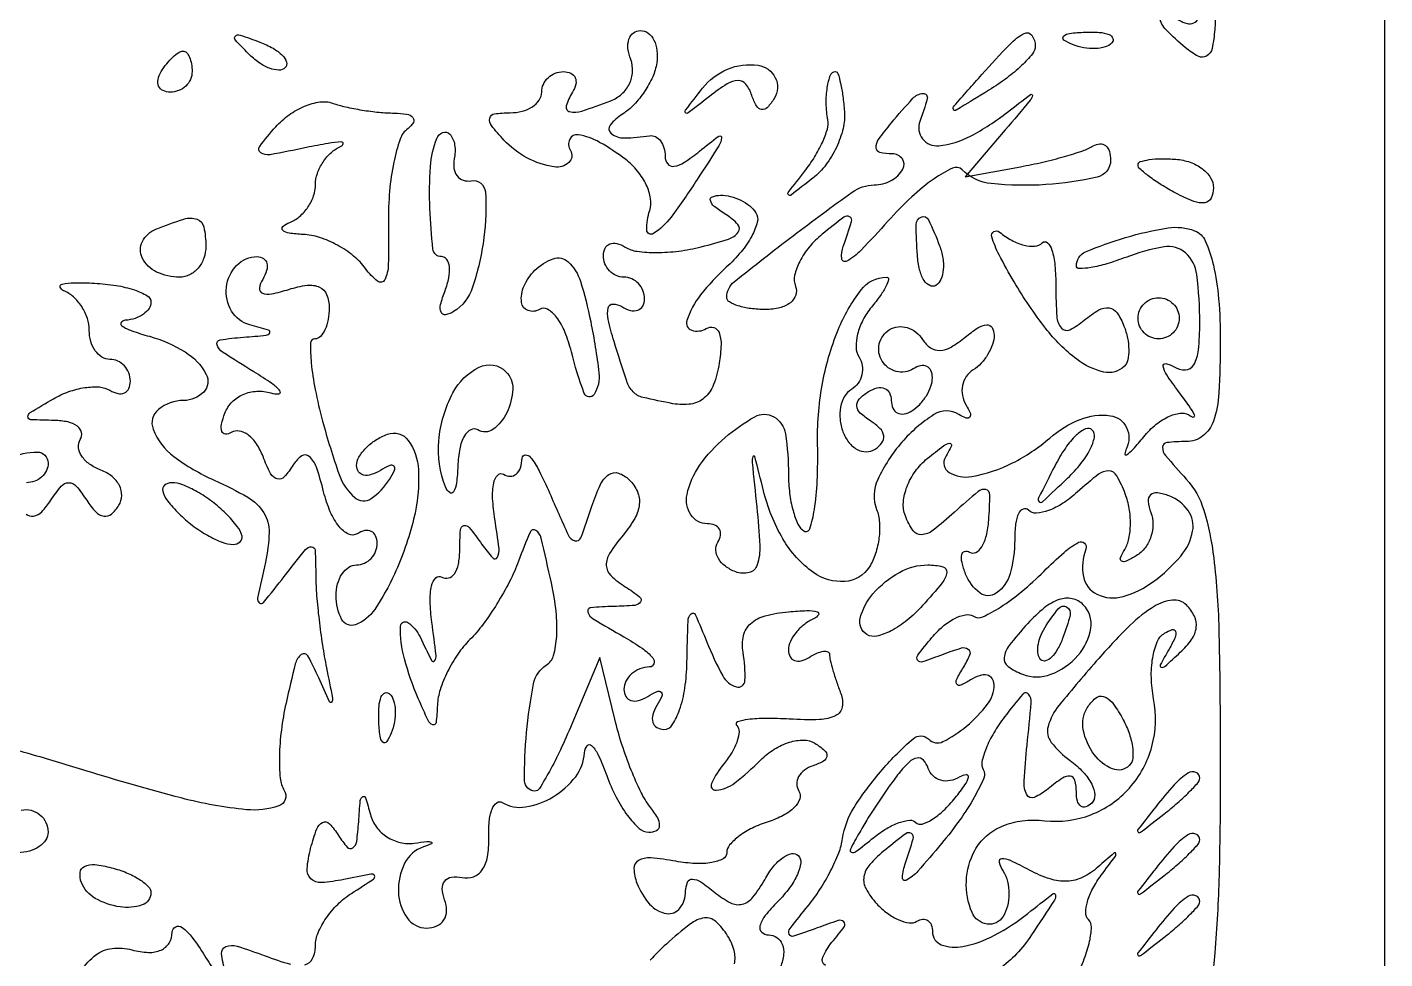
# Model space of a CAD drawing. Extents: x 0 to 353, y 0 to 448.
# Drawn here: x 287 to 353, y 35.8 to 81.2 of the extents above; entities that cross this region are included whole.
import ezdxf

# ---------------------------------------------------------------- set-up
doc = ezdxf.new("R2010")
doc.units = 0

msp = doc.modelspace()

# ---------------------------------------------------------------- linework, layer by layer
msp.add_lwpolyline([(0, 224), (0, 0), (176.5, 0), (353, 0), (353, 224), (353, 448), (176.5, 448), (0, 448)], close=True)
for points in [[(344.728887, 81.05098, -0.032457), (344.599295, 80.131893, -0.20736), (344.334337, 79.755924, -0.26586), (343.928854, 79.744454, -0.050369), (343.291036, 80.173425, -0.027095), (342.36268, 81.032919, -0.139329), (342.034222, 81.644522, -0.573918), (342.247394, 81.841022, -0.064152), (343, 81.5, 0.082592), (343.3821, 81.343488, 0.161196), (343.70625, 81.3746, 0.182303), (343.921712, 81.586039, 0.108972), (344, 81.940983, -0.039453), (344.032047, 82.346493, -0.058647), (344.128619, 82.688914, -0.077126), (344.270268, 82.922039, -0.22122), (344.437851, 83, -0.327127), (344.598865, 82.882032, -0.039508), (344.703956, 82.427475, -0.034791), (344.753575, 81.798103, -0.02108)], [(299.526461, 79.193128, -0.20742), (299.220211, 79.072099, -0.082976), (298.768815, 79.162781, -0.063152), (298.246577, 79.441312, -0.043285), (297.733333, 79.875912, -0.011214), (297.106486, 80.536448, -0.400052), (297.111181, 80.729672, -0.286372), (297.336218, 80.78179, -0.008399), (298.293128, 80.435707, -0.036269), (298.940734, 80.133723, -0.070189), (299.395085, 79.789051, -0.120343), (299.59249, 79.461316, -0.278911)], [(317.591142, 79.420032, -0.067516), (317.397731, 78.748829, -0.043534), (317.007417, 78.038418, -0.043165), (316.493914, 77.397783, -0.061231), (315.929626, 76.935345, 0.08525), (315.333199, 76.396951, 0.412116), (315.380661, 75.987539, 0.175418), (316.018057, 75.77187, 0.033904), (317.25, 75.881579, -0.154667), (317.535518, 75.83834, -0.118556), (317.779688, 75.635496, -0.094521), (317.944061, 75.297888, -0.06625), (318, 74.877555, 0.169818), (318.127794, 74.512139, 0.267665), (318.428673, 74.393748, 0.108446), (318.941785, 74.589372, 0.026571), (319.674646, 75.127555, -0.010377), (320.608582, 75.861093, -0.647736), (320.747788, 75.784224, -0.12118), (320.616678, 75.394441, -0.002816), (319.559636, 73.75, -0.015477), (318.289542, 71.924537, -0.089008), (317.434872, 71.121248, -0.588982), (317.107005, 71.295156, -0.086085), (317.254438, 72.25, 0.124712), (317.298171, 72.818329, 0.067655), (317.085435, 73.490658, 0.060732), (316.663567, 74.159277, 0.058108), (316.087771, 74.718197, 0.034974), (314.816907, 75.559064, 0.087585), (313.772067, 75.928517, 0.341751), (313.360495, 75.707155, 0.247977), (313.396994, 75.166667, -0.361668), (313.313415, 74.575669, -0.226196), (312.604202, 74.362995, -0.085156), (311.284781, 74.80532, -0.081698), (310.166667, 75.666667, -0.020638), (309.55541, 76.377689, -0.225138), (309.473111, 76.735739, -0.313895), (309.702945, 76.947939, -0.034317), (310.460573, 77, 0.063114), (311.049166, 77.074593, 0.08117), (311.547793, 77.29375, 0.098304), (311.881454, 77.61863, 0.151839), (312, 78, -0.105053), (312.081062, 78.381556, -0.099167), (312.311086, 78.70625, -0.09642), (312.654762, 78.923877, -0.093332), (313.059017, 79, -0.108972), (313.413961, 78.921712, -0.182303), (313.6254, 78.70625, -0.161196), (313.656512, 78.3821, -0.082592), (313.5, 78, 0.063641), (313.196125, 77.331186, 0.437283), (313.357407, 77.052806, 0.135579), (313.946837, 77.081285, 0.012154), (315.35507, 77.582759, 0.092199), (315.893432, 77.913044, 0.096073), (316.267858, 78.410647, 0.099378), (316.421065, 78.997394, 0.106326), (316.329869, 79.582759, -0.063084), (316.196918, 80.125091, -0.109833), (316.244963, 80.583685, -0.15136), (316.461832, 80.885151, -0.163109), (316.804527, 81, -0.163604), (317.174051, 80.875763, -0.115557), (317.455729, 80.535884, -0.090043), (317.604133, 80.024299, -0.062196)], [(336, 80.240547, -0.174005), (335.864302, 79.862427, -0.030245), (335.339063, 79.298162, -0.029718), (334.611539, 78.683742, -0.022758), (333.75, 78.098893, -0.001408), (332.151131, 77.122881, -0.449461), (332.024907, 77.161867, -0.295422), (332.049676, 77.327905, -0.001098), (333.404988, 78.858346, -0.009245), (334.758426, 80.324427, -0.079523), (335.466776, 80.860827, -0.379767), (335.832959, 80.772584, -0.153294)], [(339.729167, 80.395833, -0.126455), (339.402231, 80.202593, -0.060344), (338.916927, 80.123424, -0.05415), (338.359369, 80.160852, -0.051402), (337.8125, 80.316886, -0.054073), (337.395823, 80.538436, -0.470617), (337.37858, 80.720685, -0.168741), (337.670344, 80.862007, -0.018894), (338.416667, 80.921053, -0.028489), (339.112848, 80.910055, -0.077125), (339.592839, 80.799335, -0.208169), (339.77538, 80.614691, -0.296942)], [(295, 79, -0.105053), (294.918938, 78.618444, -0.099167), (294.688914, 78.29375, -0.09642), (294.345238, 78.076123, -0.093332), (293.940983, 78, -0.108972), (293.586039, 78.078288, -0.182303), (293.3746, 78.29375, -0.161196), (293.343488, 78.6179, -0.082592), (293.5, 79, -0.029505), (293.768994, 79.382774, -0.035638), (294.066025, 79.70625, -0.038439), (294.34829, 79.934461, -0.151918), (294.559017, 80, -0.210953), (294.727648, 79.92554, -0.081139), (294.870461, 79.70625, -0.061769), (294.967655, 79.382849, -0.042167)], [(323.311172, 77.694469, -0.049057), (322.978261, 77.258007, -0.243285), (322.696707, 77.157188, -0.236445), (322.445786, 77.328044, -0.046755), (322.219669, 77.840992, 0.084043), (321.92952, 78.385699, 0.23876), (321.552363, 78.565528, 0.136605), (321.017569, 78.402815, 0.024134), (320.152754, 77.791738, -0.001926), (319.115558, 76.987516, -0.403993), (318.999512, 77.000591, -0.350255), (318.997363, 77.127652, -0.001794), (319.823113, 78.190559, -0.127882), (321.038523, 79.11902, -0.135632), (322.524171, 79.310744, -0.24764), (323.359294, 78.705939, -0.258558)], [(326.720023, 77.066696, -0.078328), (326.651961, 76.229838, -0.051123), (326.328544, 75.314521, -0.050222), (325.815897, 74.463471, -0.066181), (325.182827, 73.816696, -0.001824), (324.127812, 72.997406, -0.349889), (324.000599, 72.999506, -0.404218), (323.987443, 73.115574, -0.00196), (324.785087, 74.14474, 0.028309), (325.265626, 74.837213, 0.031262), (325.647586, 75.55757, 0.032907), (325.891241, 76.206371, 0.118311), (325.916666, 76.64474, -0.039337), (325.836351, 77.453654, -0.044121), (325.889387, 78.234043, -0.049208), (326.044537, 78.830748, -0.314296), (326.287196, 79, -0.330663), (326.407023, 78.911027, -0.018294), (326.532807, 78.432092, -0.022402), (326.643478, 77.8078, -0.013868)], [(330.391222, 76.577125, 0.263071), (330.517533, 75.730357, 0.258915), (331.310948, 75.393474, 0.096116), (332.857607, 75.866522, 0.043119), (334.649118, 77.026598, -0.003038), (335.77263, 77.889153, -0.663446), (335.860016, 77.838786, -0.145487), (335.757601, 77.604784, -0.001399), (334.543411, 76.175748), (332.586822, 73.885962), (335.276915, 74.373769, 0.012028), (336.369121, 74.599086, 0.012807), (337.426431, 74.872567, 0.012468), (338.322063, 75.153213, 0.056304), (338.816837, 75.386799, -0.124319), (339.139945, 75.488949, -0.188388), (339.417029, 75.399098, -0.149314), (339.603722, 75.119284, -0.073113), (339.666667, 74.69112, -0.349208), (339.012027, 73.868102, -0.040616), (336.517584, 73.501983, -0.041334), (333.863654, 73.549957, -0.172846), (332.442602, 74.224185, 0.315432), (331.983462, 74.30499, 0.04238), (331.084813, 73.788536, 0.036505), (329.993996, 72.907706, 0.02233), (328.837449, 71.724185, -0.00924), (327.534033, 70.31859, -0.07297), (326.833424, 69.776036, -0.54383), (326.590856, 69.903225, -0.108504), (326.665532, 70.5, 0.008621), (327.068402, 71.701981, 0.35214), (326.975, 71.942083, 0.302867), (326.697989, 71.923904, 0.007359), (325.641722, 71.089786, 0.047984), (325.010872, 70.466918, 0.055524), (324.544844, 69.763207, 0.06404), (324.301257, 69.087722, 0.147199), (324.340877, 68.554072, -0.172628), (324.351356, 68.12682, -0.149823), (324.091777, 67.759187, -0.105393), (323.576719, 67.511302, -0.059707), (322.886386, 67.428571, -0.030027), (322.163681, 67.472012, -0.046721), (321.554126, 67.604133, -0.059246), (321.129707, 67.796307, -0.262616), (321, 68.026227, -0.227258), (321.357983, 68.773164, -0.006476), (324.223429, 71.015454, -0.008219), (327.100399, 73.133457, -0.150476), (328.166667, 73.486166, 0.116951), (328.991252, 73.699876, 0.140669), (329.56645, 74.253114, 0.29965), (329.538037, 74.75176, 0.237206), (329.044222, 75, -0.058317), (328.44817, 75.069757, -0.339266), (328.261022, 75.299474, -0.164723), (328.385015, 75.704551, -0.017294), (329, 76.5, -0.013096), (330.051857, 77.701918, -0.194994), (330.547296, 77.935486, -0.508382), (330.748491, 77.689473, -0.027822)], [(304.831787, 76.984687, -0.038826), (305.431621, 76.932496, -0.171296), (305.737648, 76.763837, -0.326926), (305.760868, 76.522324, -0.100604), (305.5, 76.234687, 0.152979), (305.115668, 75.711494, 0.031169), (304.80797, 74.589416, 0.030176), (304.603247, 73.187372, 0.024325), (304.548407, 71.665452, -0.008043), (304.541251, 69.598746, -0.110152), (304.364575, 68.873544, -0.481442), (304.023841, 68.799127, -0.064356), (303.438164, 69.415452, 0.064642), (302.855643, 70.027757, 0.045452), (302.064752, 70.55773, 0.04572), (301.198248, 70.93244, 0.068865), (300.389757, 71.078947, -0.023579), (299.717721, 71.13885, -0.151966), (299.412726, 71.28157, -0.454164), (299.416544, 71.462266, -0.078541), (299.75, 71.662281, 0.08298), (300.227887, 71.954689, 0.064791), (300.632812, 72.41017, 0.064977), (300.906662, 72.952585, 0.084643), (301, 73.5, -0.084054), (301.093176, 74.050346, -0.063105), (301.367188, 74.601363, -0.062756), (301.772059, 75.069683, -0.080761), (302.25, 75.376982, 0.25752), (302.343931, 75.498898, 0.472442), (302.271014, 75.580322, 0.033099), (301.624194, 75.509907, 0.007994), (300.566216, 75.30578, -0.006861), (298.788832, 74.958671, -0.194795), (298.339016, 75.052492, -0.431821), (298.287409, 75.362167, -0.018587), (299.066216, 76.310982, -0.055831), (299.713595, 76.89592, -0.057), (300.470039, 77.318398, -0.062953), (301.216709, 77.524831, -0.120646), (301.831787, 77.465517, 0.029113), (302.461449, 77.285777, 0.015233), (303.2624, 77.132247, 0.0151), (304.095916, 77.024355, 0.022341)], [(307.75, 74.75, 0.082949), (307.735233, 74.286879, 0.131556), (307.887133, 73.922794, 0.151481), (308.181168, 73.715859, 0.122614), (308.567898, 73.689299, -0.444707), (309.26094, 73.149818, -0.051468), (309.193539, 70.932151, -0.044991), (308.64332, 68.507517, -0.177879), (307.714765, 67.323715, -0.093107), (307.324805, 67.173408, -0.354584), (307.111742, 67.289608, -0.161087), (307.085259, 67.664239, -0.029396), (307.298676, 68.335955, 0.041352), (307.484692, 68.973826, 0.076712), (307.510488, 69.511187, 0.124707), (307.380161, 69.864607, 0.247202), (307.123044, 70, -0.381474), (306.713062, 70.366066, -0.018609), (306.563368, 72.335995, -0.026321), (306.592026, 74.383134, -0.077931), (306.900807, 75.75, -0.208376), (307.195583, 76.042898, -0.319804), (307.530728, 75.958134, -0.140599), (307.767818, 75.433798, -0.085882)], [(344.666667, 73.353764, -0.110926), (344.552648, 72.846146, -0.251505), (344.245651, 72.619425, -0.131609), (343.703881, 72.683869, -0.02783), (342.833333, 73.089197, -0.015932), (342.131004, 73.494368, -0.022869), (341.538542, 73.900432, -0.019964), (341.093325, 74.265275, -0.214285), (341, 74.473035, -0.329984), (341.109684, 74.621134, -0.038155), (341.538542, 74.716852, -0.034039), (342.130545, 74.761495, -0.020603), (342.833333, 74.737601, -0.065137), (343.534178, 74.59168, -0.077961), (344.128125, 74.274133, -0.091128), (344.526737, 73.839734, -0.141103)], [(322.417402, 72.133647, -0.206161), (322.485163, 71.675847, -0.059465), (322.21498, 70.996374, -0.049082), (321.693852, 70.226977, -0.035466), (320.976419, 69.478659, 0.042192), (319.726944, 68.139854, 0.087857), (319.055749, 66.885426, 0.414518), (319.293701, 66.416848, 0.220622), (320.003017, 66.501864, -0.215423), (320.365742, 66.548996, -0.233573), (320.623902, 66.306526, -0.098011), (320.721805, 65.709037, -0.031534), (320.635287, 64.810881, -0.050815), (320.35829, 63.772227, -0.123422), (319.908502, 63.125609, -0.14485), (319.258787, 62.82785, -0.081012), (318.382271, 62.845069, -0.011615), (316.924224, 63.147531, -0.147456), (316.443819, 63.422959, -0.109907), (316.135347, 63.939339, -0.005213), (315.517094, 65.875229, -0.018746), (315.233307, 66.936828, -0.111052), (315.231863, 67.508045, -0.356569), (315.465247, 67.691844, -0.134717), (315.892866, 67.566212, 0.072602), (316.316435, 67.382808, 0.148598), (316.674779, 67.39405, 0.188653), (316.911443, 67.593114, 0.125287), (317, 67.940983, 0.093332), (316.923877, 68.345238, 0.09642), (316.70625, 68.688914, 0.099167), (316.381556, 68.918938, 0.105053), (316, 69, -0.105053), (315.618444, 69.081062, -0.099167), (315.29375, 69.311086, -0.09642), (315.076123, 69.654762, -0.093332), (315, 70.059017, -0.117525), (315.083706, 70.41022, -0.186151), (315.310445, 70.615082, -0.154458), (315.65273, 70.635702, -0.076964), (316.056835, 70.464874, 0.106624), (316.640983, 70.257497, 0.032838), (317.579022, 70.198292, 0.031186), (318.66606, 70.26902, 0.029653), (319.754681, 70.474565, 0.01602), (321.083931, 70.853835, 0.154631), (321.557062, 71.189333, 0.364701), (321.537397, 71.565233, 0.063843), (320.947845, 72.053395, -0.025368), (320.39319, 72.445037, -0.16039), (320.204198, 72.729022, -0.392098), (320.300052, 72.913939, -0.083282), (320.690983, 72.984687, -0.065217), (321.186267, 72.926276, -0.052636), (321.689399, 72.741011, -0.054286), (322.124792, 72.464107, -0.085784)], [(295.666667, 70.5, -0.083601), (295.57021, 69.927149, -0.092916), (295.292336, 69.440625, -0.100545), (294.878415, 69.11528, -0.116963), (294.39235, 69, -0.111025), (293.277107, 69.250732, -0.169462), (292.577325, 69.94027, -0.23808), (292.585629, 70.737025, -0.179307), (293.243769, 71.335642, -0.018448), (294.606089, 71.827278, -0.16178), (295.238982, 71.820102, -0.264872), (295.570683, 71.442538, -0.050787)], [(331.349337, 70.532025, -0.05214), (331.509264, 69.936181, -0.063531), (331.527236, 69.359336, -0.075558), (331.408436, 68.88734, -0.156206), (331.163912, 68.601303, -0.259868), (330.868239, 68.587963, -0.140997), (330.592392, 68.841638, -0.079088), (330.379055, 69.361741, -0.039075), (330.269735, 70.069278, -0.01644), (330.207033, 71.550408, -0.30258), (330.451701, 71.92531, -0.402215), (330.807591, 71.791397, -0.01992)], [(336.342009, 70.675343, -0.411377), (336.589903, 70.676544, -0.124544), (336.806715, 70.320747, -0.052658), (336.954279, 69.570662, -0.022261), (337, 68.544222, 0.015995), (337.046691, 67.085039, 0.160443), (337.271086, 66.526709, 0.345495), (337.67498, 66.442663, 0.058209), (338.383217, 66.903079, -0.038808), (339.094459, 67.405648, -0.172031), (339.589116, 67.504295, -0.20868), (339.97656, 67.263895, -0.059469), (340.314316, 66.623289, -0.041478), (340.484864, 66.03791, -0.047754), (340.545904, 65.459581, -0.054039), (340.4977, 64.970554, -0.145813), (340.333333, 64.666667, -0.259663), (339.335502, 64.382657, -0.106105), (338.017775, 65.006609, -0.064708), (336.504462, 66.512329, -0.031419), (334.970607, 68.77439, -0.013301), (334.241458, 70.088882, -0.049202), (333.88864, 70.968341, -0.344151), (333.987775, 71.216749, -0.315069), (334.266531, 71.193762, 0.047996), (334.85752, 70.79221, 0.064116), (335.460916, 70.556207, 0.079985), (335.984706, 70.511501, 0.179624)], [(298.433788, 68.892866, 0.102103), (298.276291, 68.461501, 0.351868), (298.416604, 68.222082, 0.143847), (298.869335, 68.186568, 0.024976), (299.708104, 68.407356, -0.044324), (300.598202, 68.605223, -0.140382), (301.195975, 68.515618, -0.192707), (301.543632, 68.151532, -0.095683), (301.666667, 67.51449, -0.043901), (301.615664, 66.934731, -0.063689), (301.462686, 66.444881, -0.08345), (301.237677, 66.113447, -0.204757), (300.972264, 66, 0.410176), (300.757294, 65.787978, 0.026719), (300.795467, 64.825, 0.026689), (300.985834, 63.534078, 0.015266), (301.345522, 62, 0.019529), (302.150631, 59.396266, 0.128886), (302.908454, 58.277309, 0.341018), (303.706883, 58.227874, 0.105832), (304.595492, 59.154508, 0.029004), (304.843426, 59.613152, 0.315645), (304.809017, 59.809017, 0.315645), (304.613152, 59.843426, 0.029004), (304.154508, 59.595492, -0.060631), (303.712194, 59.391318, -0.129483), (303.339137, 59.371222, -0.191512), (303.095164, 59.53182, -0.153743), (303, 59.833994, -0.132176), (303.109403, 60.240618, -0.062736), (303.440625, 60.675448, -0.055699), (303.926272, 61.070782, -0.051433), (304.5, 61.361626, -0.342078), (305.510548, 61.056989, -0.143224), (306.007136, 59.627239, -0.073537), (305.773113, 57.223049, -0.045953), (304.839485, 54.547053, -0.04085), (303.883458, 52.834613, -0.157965), (302.939302, 52.091783, -0.381324), (302.272343, 52.354569, -0.117248), (302, 53.5, -0.064853), (302.074694, 54.073457, -0.082425), (302.29375, 54.559375, -0.098894), (302.618646, 54.884432, -0.148195), (303, 55, 0.105053), (303.381556, 55.081062, 0.099167), (303.70625, 55.311086, 0.09642), (303.923877, 55.654762, 0.093332), (304, 56.059017, 0.104661), (303.924475, 56.415875, 0.179874), (303.714862, 56.630723, 0.164681), (303.400061, 56.667199, 0.085835), (303.029317, 56.518119, -0.259764), (302.607556, 56.499008, -0.108424), (302.149435, 56.86873, -0.069009), (301.720771, 57.587145, -0.038586), (301.39706, 58.554123, 0.020017), (301.044515, 59.753297, 0.129572), (300.7002, 60.274649, 0.34303), (300.332142, 60.299905, 0.106609), (299.921538, 59.873046, -0.044211), (299.481208, 59.284024, -0.283566), (299.139699, 59.182906, -0.211174), (298.819688, 59.442211, -0.026798), (298.44901, 60.272282, 0.054393), (298.131849, 60.88887, 0.084712), (297.724283, 61.323925, 0.116161), (297.295051, 61.514428, 0.187139), (296.90667, 61.442319, -0.146065), (296.622916, 61.365771, -0.315959), (296.450334, 61.493903, -0.135349), (296.432315, 61.846763, -0.037108), (296.594213, 62.38492, -0.103987), (296.940329, 62.920609, -0.09433), (297.484011, 63.294022, -0.090613), (298.146854, 63.451315, -0.086938), (298.832759, 63.367788, 0.092396), (299.217187, 63.325193, 0.60552), (299.275873, 63.460982, 0.072961), (298.878002, 63.827303, 0.012055), (298, 64.395495, -0.005994), (296.480805, 65.352704, -0.178902), (296.213379, 65.710011, -0.454706), (296.366089, 65.950865, -0.01916), (297.5, 66.080566, 0.004812), (298.604907, 66.174929, 0.256361), (298.774277, 66.289991, 0.4695), (298.716677, 66.424072, 0.007357), (297.805426, 66.678651, -0.196996), (296.921246, 67.346252, -0.1622), (296.668899, 68.510418, -0.165963), (297.165982, 69.574366, -0.203959), (298.166006, 70, -0.145128), (298.471305, 69.909478, -0.191541), (298.637378, 69.674779, -0.13488), (298.626341, 69.316884, -0.063737)], [(314.381944, 66.840278, -0.018907), (314.78355, 64.345138, -0.174791), (314.544033, 63.295296, -0.618417), (314.071494, 63.346194, -0.027479), (313.441994, 65.37509, 0.035715), (313.126353, 66.336239, 0.064131), (312.716745, 67.05699, 0.100695), (312.284873, 67.439766, 0.276238), (311.893326, 67.434072, -0.227738), (311.337733, 67.375105, -0.284827), (311.020593, 67.772347, -0.13553), (311.14175, 68.57054, -0.09159), (311.666667, 69.333333, -0.112048), (312.558738, 69.895396, -0.277249), (313.286932, 69.746384, -0.132662), (313.88235, 68.805597, -0.025774)], [(328.036355, 67.543805, 0.05359), (327.618913, 66.914435, 0.058619), (327.359783, 66.229047, 0.066403), (327.288408, 65.593002, 0.133971), (327.430222, 65.112903, -0.098821), (327.585878, 64.695028, -0.097893), (327.569956, 64.247937, -0.097995), (327.385185, 63.840902, -0.099256), (327.059986, 63.537073, 0.124646), (326.730815, 63.197069, 0.081262), (326.537887, 62.682999, 0.072925), (326.506822, 62.077638, 0.068126), (326.648459, 61.473719, 0.074268), (326.938142, 60.961466, 0.103686), (327.339074, 60.622924, 0.124141), (327.78596, 60.50997, 0.139425), (328.211548, 60.630744, 0.096896), (328.54756, 60.941746, 0.198583), (328.630965, 61.284379, 0.158709), (328.449491, 61.64334, 0.058655), (328, 62, -0.048541), (327.492682, 62.386129, -0.189444), (327.324839, 62.73469, -0.213845), (327.448111, 63.075533, -0.062292), (327.893237, 63.434017, -0.077755), (328.316391, 63.612114, -0.155459), (328.674888, 63.588682, -0.185647), (328.912489, 63.371367, -0.116231), (329, 63, 0.101261), (329.077418, 62.621649, 0.177706), (329.29375, 62.391936, 0.167455), (329.618194, 62.348919, 0.088621), (330, 62.5, 0.064269), (330.382526, 62.810561, 0.051777), (330.70625, 63.230237, 0.053414), (330.926467, 63.689814, 0.085235), (331, 64.118034, 0.106881), (330.927338, 64.454072, 0.181168), (330.726548, 64.655281, 0.16288), (330.424726, 64.68711, 0.084127), (330.069098, 64.542705, -0.100828), (329.669126, 64.395525, -0.098348), (329.239685, 64.414623, -0.097513), (328.847224, 64.596957, -0.097277), (328.552786, 64.91459, -0.099038), (328.401684, 65.320774, -0.097945), (328.417584, 65.755524, -0.097945), (328.597789, 66.151486, -0.099038), (328.91459, 66.447214, -0.111652), (329.326433, 66.588828, -0.100092), (329.776884, 66.547854, -0.094542), (330.196764, 66.329924, -0.08771), (330.519929, 65.967754, 0.104543), (330.903294, 65.565939, 0.164411), (331.358158, 65.437769, 0.118701), (331.909843, 65.600925, 0.042246), (332.589028, 66.073886, -0.028771), (333.212845, 66.533706, -0.126056), (333.643006, 66.679551, -0.282987), (333.897692, 66.548425, -0.13679), (334, 66.181462, -0.082044), (333.92512, 65.728193, -0.053446), (333.701458, 65.245907, -0.052251), (333.372468, 64.80901, -0.066946), (332.983688, 64.489919, 0.105964), (332.647286, 64.167152, 0.09932), (332.462971, 63.727473, 0.096172), (332.459449, 63.238531, 0.092519), (332.638197, 62.776393, -0.037402), (332.837256, 62.39292, -0.271474), (332.812168, 62.195074, -0.332226), (332.640334, 62.146964, -0.046297), (332.288155, 62.32191, 0.287091), (331.075233, 62.315154, 0.073335), (329.518454, 60.974017, 0.068997), (328.338211, 59.154737, 0.203783), (328.286199, 57.696561, -0.075599), (328.424282, 57.065747, -0.047434), (328.401426, 56.309412, -0.046523), (328.233281, 55.550315, -0.061756), (327.935946, 54.909316, -0.241747), (326.739497, 54.194195, -0.173421), (325.21506, 54.631052, -0.105836), (323.732538, 56.263213, -0.071094), (322.784017, 58.606941, 0.002158), (322.36529, 60.268099, 0.723843), (322.274612, 60.274134, 0.122104), (322.234005, 59.988359, 0.00109), (322.46154, 57.809197, -0.014535), (322.605961, 55.940945, -0.091267), (322.478712, 54.996656, -0.255651), (322.085455, 54.627175, -0.156269), (321.433267, 54.663982, -0.067668), (320.930973, 54.93939, -0.098228), (320.591659, 55.312273, -0.123226), (320.466452, 55.721005, -0.152571), (320.564761, 56.104785, 0.095482), (320.694547, 56.446288, 0.17347), (320.644424, 56.737031, 0.172183), (320.420729, 56.931465, 0.093902), (320.059017, 57, -0.254399), (319.256378, 57.43664, -0.196395), (319.068526, 58.432265, -0.104118), (319.678068, 59.839104, -0.061667), (320.915485, 61.195608, -0.048743), (322.367851, 62.212183, -0.26664), (323.289648, 62.204923, -0.226879), (323.851616, 61.375622, -0.037357), (324, 59.39235, 0.030608), (324.055439, 58.487581, 0.036506), (324.221329, 57.649326, 0.039568), (324.462814, 56.982498, 0.148753), (324.753461, 56.65237, 0.489132), (325.039907, 56.758967, 0.036971), (325.259013, 57.691384, 0.029022), (325.397663, 59.089229, 0.015067), (325.41644, 60.843353, -0.048006), (325.639365, 63.751305, -0.054656), (326.415359, 66.433212, -0.06485), (327.532386, 68.382444, -0.234381), (328.777432, 69, -0.477428), (328.865605, 68.890952, -0.065051), (328.752567, 68.572243, -0.037572), (328.467557, 68.103033, -0.01794)], [(343, 67, -0.099038), (342.923658, 66.618362, -0.097945), (342.70625, 66.29375, -0.097945), (342.381638, 66.076342, -0.099038), (342, 66, -0.099038), (341.618362, 66.076342, -0.097945), (341.29375, 66.29375, -0.097945), (341.076342, 66.618362, -0.099038), (341, 67, -0.099038), (341.076342, 67.381638, -0.097945), (341.29375, 67.70625, -0.097945), (341.618362, 67.923658, -0.099038), (342, 68, -0.099038), (342.381638, 67.923658, -0.097945), (342.70625, 67.70625, -0.097945), (342.923658, 67.381638, -0.099038)], [(310.264432, 64.402234, -0.210351), (310.593354, 63.556057, -0.101767), (310.303893, 62.406879, -0.122354), (309.629069, 61.594365, -0.305994), (308.895215, 61.564761, 0.263286), (308.549943, 61.578125, 0.148079), (308.239779, 61.277236, 0.080035), (308.015101, 60.655607, 0.038248), (307.921053, 59.809017, -0.020863), (307.858911, 58.991819, -0.103885), (307.712931, 58.558067, -0.454938), (307.525218, 58.522896, -0.130887), (307.323415, 58.792913, -0.118597), (306.993719, 61.043929, -0.098377), (307.680407, 63.372377, -0.158119), (308.953167, 64.617069, -0.321984)], [(336.964205, 59.835646, 0.001975), (336.1623, 58.256694, 0.323466), (336.191606, 58.074764, 0.404836), (336.354252, 58.072152, 0.002294), (337.573661, 59.22619, 0.032763), (338.221647, 59.931813, 0.05091), (338.671033, 60.62434, 0.066521), (338.877288, 61.205514, 0.253633), (338.771496, 61.561837, 0.314606), (338.448592, 61.619194, 0.082345), (337.989204, 61.306169, 0.05386), (337.46731, 60.687471, 0.029819)], [(294.357143, 57.5, 0.034165), (295.015466, 56.92598, 0.033153), (295.752232, 56.440625, 0.034987), (296.457022, 56.103396, 0.094364), (297, 56, 0.178625), (297.334986, 56.123618, 0.281473), (297.427083, 56.40625, 0.109449), (297.19979, 56.874659, 0.028906), (296.642857, 57.5, 0.034165), (295.984534, 58.07402, 0.033153), (295.247768, 58.559375, 0.034987), (294.542978, 58.896604, 0.094364), (294, 59, 0.178625), (293.665014, 58.876382, 0.281473), (293.572917, 58.59375, 0.109449), (293.80021, 58.125341, 0.028906)], [(330.521341, 53.023581, -0.037479), (329.769442, 52.308494, -0.051139), (328.989362, 51.793835, -0.062218), (328.295496, 51.535245, -0.199078), (327.817795, 51.612609, -0.328628), (327.491874, 52.423422, -0.11685), (328.110099, 53.595252, -0.085334), (329.392349, 54.637332, -0.128749), (330.777432, 55, -0.058688), (331.50603, 54.914185, -0.383604), (331.698, 54.635816, -0.141257), (331.479033, 54.131346, -0.011349)], [(335.6332, 52.147184, 0.017038), (334.724685, 51.071813, 0.142584), (334.488663, 50.487951, 0.267887), (334.679434, 50.063706, 0.064671), (335.383715, 49.682996, 0.184297), (336.765911, 49.680365, 0.123375), (338.078188, 50.593852, 0.140289), (338.702772, 51.926018, 0.24076), (338.33399, 53.06601, 0.147681), (337.796858, 53.353999, 0.132476), (337.164641, 53.313161, 0.08895), (336.439343, 52.911869, 0.038129)], [(337.345077, 51.456872, -0.035865), (337.083816, 50.899181, -0.069269), (336.786868, 50.507038, -0.118528), (336.50546, 50.335123, -0.281567), (336.276326, 50.390341, -0.156651), (336.142323, 50.651151, -0.070517), (336.133355, 51.040231, -0.059701), (336.242038, 51.490157, -0.049364), (336.458881, 51.933469, -0.030391), (337.120758, 52.871774, -0.36195), (337.525317, 52.954259, -0.344086), (337.696703, 52.564815, -0.029555)], [(304.683114, 46.8125, -0.054073), (304.461564, 46.395823, -0.470617), (304.279315, 46.37858, -0.168741), (304.137993, 46.670344, -0.018894), (304.078947, 47.416667, -0.028489), (304.089945, 48.112848, -0.077125), (304.200665, 48.592839, -0.208169), (304.385309, 48.77538, -0.296942), (304.604167, 48.729167, -0.126455), (304.797407, 48.402231, -0.060344), (304.876576, 47.916927, -0.05415), (304.839148, 47.359369, -0.051402)], [(340.574997, 45.241664, -0.301323), (339.759756, 45.076357, -0.139289), (338.86736, 45.77193, -0.108842), (338.334963, 46.980014, -0.190204), (338.525515, 48.041284, -0.077359), (338.931435, 48.515472, -0.251927), (339.322176, 48.600725, -0.164133), (339.735325, 48.315562, -0.032785), (340.230046, 47.553413, -0.039848), (340.550054, 46.856669, -0.050737), (340.724604, 46.171677, -0.059903), (340.740997, 45.595831, -0.175312)], [(329.369149, 44.859653, 0.011549), (328.902679, 44.230587, 0.006802), (328.373114, 43.458773, 0.006802), (327.864725, 42.672816, 0.011546), (327.463742, 42, 0.008086), (327.010319, 41.166441, 0.450288), (327.06666, 41.018628, 0.260577), (327.277476, 41.050355, 0.005287), (328.150051, 41.741324, -0.03479), (328.77516, 42.178958, -0.050257), (329.384841, 42.466584, -0.062574), (329.893711, 42.577916, -0.222518), (330.199509, 42.467158, 0.275072), (330.496593, 42.391764, 0.068439), (330.97262, 42.607205, 0.050708), (331.536532, 43.047569, 0.031212), (332.107499, 43.667792, 0.017361), (332.580568, 44.294041, 0.098307), (332.748855, 44.674712, 0.515418), (332.644934, 44.790474, 0.107283), (332.33541, 44.685728, -0.086783), (331.862528, 44.503982, -0.115313), (331.403655, 44.520423, -0.127235), (331.031445, 44.732813, -0.11992), (330.798859, 45.103423, 0.105114), (330.56663, 45.498677, 0.255077), (330.25673, 45.605041, 0.149861), (329.862644, 45.406647, 0.036453)], [(341.872445, 43.25, 0.001576), (340.99236, 42.120493, 0.377591), (341, 42, 0.377591), (341.120493, 41.99236, 0.001576), (342.25, 42.872445, 0.012436), (342.920402, 43.425681, 0.017649), (343.485937, 43.952641, 0.013803), (343.91885, 44.410139, 0.184603), (344, 44.622445, 0.307699), (343.806605, 44.90695, 0.241985), (343.426111, 44.869516, 0.065617), (342.76332, 44.306759, 0.017685)], [(341.872445, 40.25, 0.001576), (340.99236, 39.120493, 0.377591), (341, 39, 0.377591), (341.120493, 38.99236, 0.001576), (342.25, 39.872445, 0.012436), (342.920402, 40.425681, 0.017649), (343.485937, 40.952641, 0.013803), (343.91885, 41.410139, 0.184603), (344, 41.622445, 0.307699), (343.806605, 41.90695, 0.241985), (343.426111, 41.869516, 0.065617), (342.76332, 41.306759, 0.017685)], [(293, 39.050035, -0.321358), (292.575203, 38.457352, -0.119267), (291.494882, 38.360247, -0.092572), (290.284469, 38.778075, -0.173558), (289.617851, 39.553482, -0.120121), (289.556399, 40.033559, -0.255835), (289.765082, 40.330419, -0.142047), (290.265084, 40.418799, -0.037148), (291.074818, 40.270184, -0.032747), (291.81191, 40.024897, -0.044572), (292.434478, 39.704093, -0.05217), (292.869346, 39.360179, -0.202037)], [(341.872445, 37.25, 0.001576), (340.99236, 36.120493, 0.377591), (341, 36, 0.377591), (341.120493, 35.99236, 0.001576), (342.25, 36.872445, 0.012436), (342.920402, 37.425681, 0.017649), (343.485937, 37.952641, 0.013803), (343.91885, 38.410139, 0.184603), (344, 38.622445, 0.307699), (343.806605, 38.90695, 0.241985), (343.426111, 38.869516, 0.065617), (342.76332, 38.306759, 0.017685)]]:
    msp.add_lwpolyline(points, format="xyb", close=True)
for points in [[(325.796365, 35.507978, -0.36633), (325.672989, 35.920871, -0.070314), (326.116217, 36.640032, 0.014222), (326.709829, 37.398169, 0.376903), (326.689615, 37.635306, 0.277434), (326.418246, 37.697024, 0.010382), (325.391444, 37.335661, -0.009009), (324.25064, 36.930655, -0.396561), (324.039364, 37.028051, -0.266879), (324.078319, 37.308879, -0.005999), (324.956169, 38.413651, 0.028878), (325.529642, 39.207336, 0.023837), (326.048691, 40.113261, 0.024485), (326.445241, 40.992577, 0.057307), (326.630559, 41.688592, -0.10518), (327.188307, 43.19169, -0.037469), (328.562827, 45.03855, -0.034273), (330.057838, 46.540053, -0.39491), (330.818527, 46.514807, 0.322181), (331.50877, 46.401972, 0.059136), (332.654608, 47.151802, 0.055936), (333.678045, 48.225473, 0.163867), (334, 49.181462, 0.157233), (333.904546, 49.4775, 0.191315), (333.660863, 49.633318, 0.127387), (333.287861, 49.609951, 0.05947), (332.845492, 49.404508, -0.029713), (332.361448, 49.14373, -0.394428), (332.185214, 49.201474, -0.250229), (332.182281, 49.43824, -0.018896), (332.509536, 50.01543, 0.038386), (332.827253, 50.630443, 0.365483), (332.746019, 50.892401, 0.217744), (332.392427, 50.942411, 0.019531), (331.522601, 50.647047, -0.010188), (330.51047, 50.282133, -0.338197), (330.28043, 50.360051, -0.321955), (330.288145, 50.60897, -0.009698), (330.971863, 51.466097, -0.043066), (331.508503, 52.009863, -0.05786), (332.083026, 52.394809, -0.071575), (332.607632, 52.575571, -0.187785), (332.992555, 52.504601, 0.251442), (333.446588, 52.476915, 0.03399), (334.31333, 52.950107, 0.032536), (335.340492, 53.703325, 0.021909), (336.413232, 54.685959, -0.016391), (337.399782, 55.609865, -0.058408), (338.111255, 56.099914, -0.320129), (338.399231, 56.061337, -0.305068), (338.46581, 55.771498, 0.137889), (338.342139, 54.436272, 0.23959), (339.001916, 53.571982, 0.183558), (340.274905, 53.463001, 0.09117), (341.748246, 54.192067, 0.055312), (343.076202, 55.433809, 0.132071), (343.653571, 56.64198, 0.202802), (343.4323, 57.645619, 0.147867), (342.519309, 58.354217, 0.055052), (341.945453, 58.504674, 0.222418), (341.607774, 58.403431, 0.24288), (341.487765, 58.089621, 0.063871), (341.619101, 57.550223, -0.092516), (341.724301, 56.978284, -0.080413), (341.625243, 56.376278, -0.080543), (341.341594, 55.837116, -0.093314), (340.913665, 55.446642, -0.025131), (340.429122, 55.179841, -0.242876), (340.201609, 55.185178, -0.383203), (340.142571, 55.352647, -0.040176), (340.348736, 55.755249, 0.089595), (340.555636, 56.281088, 0.046202), (340.629151, 56.986703, 0.043922), (340.570844, 57.749265, 0.05062), (340.379689, 58.45293, 0.036023), (339.964785, 59.337861, 0.261383), (339.578708, 59.574052, 0.178526), (339.069777, 59.407865, 0.016654), (338.045293, 58.54099, -0.039038), (337.342482, 57.998313, -0.056595), (336.642829, 57.646058, -0.072741), (336.04934, 57.520724, -0.215312), (335.668848, 57.664485, 0.290806), (335.417958, 57.72043, 0.19986), (335.196474, 57.517737, 0.078852), (335.046082, 56.990304, 0.030107), (335, 56.225684, -0.066668), (334.780131, 54.584018, -0.175255), (334.106622, 53.627038, -0.326538), (333.300464, 53.643725, -0.138996), (332.616239, 54.557681, -0.031346), (332.439439, 55.121753, -0.104298), (332.426607, 55.5079, -0.295797), (332.566432, 55.658047, -0.202543), (332.803869, 55.621216, 0.262943), (333.11242, 55.609074, 0.139528), (333.400488, 55.878615, 0.078111), (333.623578, 56.428455, 0.038606), (333.738248, 57.175246, 0.014476), (333.795425, 58.411008, 0.353709), (333.597973, 58.664025, 0.236941), (333.224368, 58.573737, 0.008285), (332.069389, 57.562796, -0.017257), (331.029775, 56.685268, -0.148998), (330.470694, 56.467956, -0.267274), (330.060726, 56.664698, -0.058721), (329.682996, 57.383715, -0.113077), (329.589066, 58.044473, -0.070453), (329.764142, 58.810609, -0.064969), (330.169438, 59.561234, -0.066311), (330.751399, 60.176887, -0.007559), (331.550715, 60.804931, -0.143815), (331.844232, 60.917153, -0.576482), (331.926155, 60.798535, -0.024892), (331.631077, 60.246983, 0.412302), (331.814446, 59.501255, 0.184111), (332.910904, 59.297867, 0.071004), (334.897114, 59.961601, 0.063295), (336.705453, 61.17421, -0.083982), (338.180655, 62.077747, -0.1302), (339.654169, 62.259961, -0.253532), (340.442579, 61.682084, -0.229934), (340.432073, 60.66459, 0.090876), (340.356178, 60.401726, 0.635779), (340.44019, 60.351595, 0.061976), (340.753934, 60.625896, 0.010373), (341.274719, 61.234456, -0.04876), (341.883309, 61.844104, -0.069434), (342.534758, 62.24367, -0.09041), (343.126253, 62.382914, -0.190515), (343.565909, 62.234456, 0.233183), (343.706416, 62.199478, 0.488313), (343.748103, 62.286197, 0.037767), (343.481358, 62.735349, 0.008891), (342.967032, 63.441958, -0.013452), (342.39454, 64.24375, -0.103597), (342.221411, 64.668904, -0.535857), (342.349455, 64.792373, -0.081269), (342.75, 64.632941, 0.148829), (343.307124, 64.493349, 0.253329), (343.706867, 64.73635, 0.109119), (343.938257, 65.456233, 0.023409), (344, 66.774316, 0.030205), (343.858016, 69.122536, 0.18348), (343.301542, 70.181825, 0.228111), (342.266628, 70.474518, 0.047635), (340.397177, 69.960907, -0.017458), (339.47762, 69.64757, -0.03165), (338.704171, 69.466297, -0.037704), (338.144396, 69.414899, -0.418964), (338, 69.556975, -0.30067), (338.443274, 70.22748, -0.028585), (340.385952, 70.926411, -0.032953), (342.461247, 71.395551, -0.130737), (343.75, 71.26161, -0.201047), (344.270793, 70.766263, -0.046251), (344.661834, 69.590965, -0.037207), (344.917841, 67.945873, -0.020003), (345, 65.893011, -0.013557), (344.931627, 63.371794, -0.068088), (344.665441, 61.989131, -0.149215), (344.151345, 61.272659, -0.164498), (343.345012, 61, 0.025779), (342.394959, 60.950984, 0.38433), (342.190025, 60.723753, 0.177905), (342.338887, 60.31862, 0.007828), (343.345012, 59.171259, -0.111229), (344.192178, 57.670909, -0.043729), (344.678444, 55.333015, -0.024307), (344.933819, 51.641136, -0.005114), (345, 45.171259, -0.005961), (344.937098, 39.89495, -0.015739), (344.728248, 36.123245, -0.012711), (344.423681, 33.420448, -0.374453)], [(286.927299, 57.47564, 0.217547), (287.295544, 57.373957, 0.16628), (287.686937, 57.581991, 0.045008), (288.125, 58.143237, -0.031836), (288.631516, 58.828613, -0.221179), (289, 59, -0.221179), (289.368484, 58.828613, -0.031836), (289.875, 58.143237, 0.044476), (290.315238, 57.577968, 0.168071), (290.705845, 57.371032, 0.218554), (291.073924, 57.475355, 0.077831), (291.438382, 57.9003, 0.133148), (291.578343, 58.371318, 0.124139), (291.466996, 58.86252, 0.106319), (291.112305, 59.299548, 0.07785), (290.569126, 59.611848, -0.061252), (290.014336, 59.906882, -0.092131), (289.631568, 60.296958, -0.120855), (289.477508, 60.716845, -0.167719), (289.564761, 61.104785, 0.197528), (289.62107, 61.446025, 0.179155), (289.424111, 61.745963, 0.105616), (288.963041, 61.954497, 0.049412), (288.309017, 62.030409, -0.006871), (287.157082, 62.065611, -0.387308), (287.017255, 62.20486, -0.27479), (287.126738, 62.41116, -0.004803), (288.25792, 63.084531, -0.046456), (289.003913, 63.430723, -0.048398), (289.790874, 63.627419, -0.053382), (290.501511, 63.656958, -0.122724), (291.00792, 63.495105, 0.083443), (291.386952, 63.340597, 0.162138), (291.708576, 63.373162, 0.181677), (291.922461, 63.585521, 0.107801), (292, 63.940983, 0.093332), (291.923877, 64.345238, 0.09642), (291.70625, 64.688914, 0.099167), (291.381556, 64.918938, 0.105053), (291, 65, -0.140362), (290.618662, 65.109202, -0.099913), (290.29375, 65.416146, -0.085122), (290.074923, 65.8752, -0.068857), (290, 66.416667, 0.080012), (289.906648, 66.996291, 0.064181), (289.632812, 67.56673, 0.064997), (289.227916, 68.042057, 0.087391), (288.75, 68.342414, -0.224254), (288.592482, 68.513945, -0.432726), (288.675, 68.659694, -0.05879), (289.263436, 68.731478, -0.014053), (290.25, 68.707639, -0.026782), (291.303628, 68.595731, -0.041362), (292.192187, 68.376361, -0.049533), (292.820103, 68.093156, -0.268193), (293, 67.781892, -0.151708), (292.904944, 67.475818, -0.08881), (292.632812, 67.2004, -0.074135), (292.227989, 66.996671, -0.059739), (291.75, 66.90032, 0.216913), (291.551623, 66.790192, 0.429686), (291.579784, 66.630787, 0.063023), (292.064797, 66.391459, 0.015005), (292.925861, 66.122737, -0.069722), (294.6576, 65.366535, -0.133764), (295.68749, 64.269663, -0.326383), (295.564121, 63.41284, -0.201885), (294.583333, 63, 0.172767), (293.361651, 62.56488, 0.324414), (293.106216, 61.601118, 0.14083), (294.106246, 60.280554, 0.05659), (296.078635, 59.125486, -0.02829), (297.712742, 58.288653, -0.121708), (298.489685, 57.532144, -0.147339), (298.74618, 56.582967, -0.048377), (298.563297, 55.131375, 0.003205), (298.180848, 53.385039, 0.292168), (298.269151, 53.149959, 0.403473), (298.479863, 53.17623, 0.004235), (299.484661, 54.44113, -0.004381), (300.522316, 55.746607, -0.226363), (300.806597, 55.882259, -0.401664), (300.98177, 55.714467, -0.009001), (301.013655, 54.44113, 0.018621), (301.054457, 53.520085, 0.008791), (301.172192, 52.335832, 0.008699), (301.339018, 51.098983, 0.012143), (301.53418, 50, -0.001853), (301.828876, 48.518322, -0.211165), (301.785792, 48.328847, -0.57114), (301.680114, 48.340184, -0.002998), (301.162061, 49.5, 0.023542), (300.630214, 50.570346, 0.457971), (300.310067, 50.636456, 0.169255), (300.020129, 50.194086, 0.00663), (299.567439, 48.274399, 0.023233), (299.340051, 46.96439, 0.026505), (299.248001, 45.695401, 0.02707), (299.285183, 44.624701, 0.11671), (299.484921, 44.024399, -0.481832), (299.215569, 43.273574, -0.107363), (297.640796, 43.092579, -0.038802), (294.466866, 43.66044, -0.01229), (289.839094, 44.987099, 0.00679), (287.28807, 45.748876, 0.008128), (284.865383, 46.394277, 0.007129)], [(286.141249, 60.207024, -0.101378), (287.472839, 60.4914, -0.416657), (288, 59.968615, -0.108533), (287.918829, 59.599074, -0.099707), (287.688914, 59.284531, -0.095452), (287.345293, 59.073611, -0.090291), (286.940983, 59, 0.12523)], [(300.483467, 35.546176, 0.239113), (300.861056, 35.844045, 0.108793), (301, 36.475061, -0.099988), (301.126712, 37.102363, -0.051024), (301.514063, 37.810419, -0.047821), (302.080567, 38.485577, -0.05215), (302.75, 39.019113, 0.004032), (303.825112, 39.718532, 0.390784), (303.865236, 39.881859, 0.325231), (303.696809, 39.960686, 0.003528), (302.376771, 39.695574, -0.033996), (301.295239, 39.54615, -0.209011), (300.777667, 39.730847, -0.230687), (300.591989, 40.220431, -0.041232), (300.765509, 41.211306, -0.022599), (301.059286, 42.157759, -0.201242), (301.348184, 42.472042, -0.322259), (301.679386, 42.407239, -0.047312), (302.123425, 41.834535, 0.037363), (302.544777, 41.268212, 0.380481), (302.812189, 41.233439, 0.212199), (303.003554, 41.542243, 0.017757), (303.100689, 42.5, -0.005862), (303.180979, 43.536784, -0.234179), (303.296864, 43.726189, -0.493257), (303.433704, 43.675489, -0.00992), (303.668645, 42.857386, 0.096524), (303.964178, 42.249106, 0.087117), (304.475622, 41.77046, 0.086786), (305.12141, 41.493344, 0.094763), (305.802643, 41.463863, -0.008652), (306.417582, 41.543262, -0.124389), (306.634214, 41.513529, -0.661065), (306.63567, 41.435498, -0.022516), (306.25, 41.283152, 0.196), (305.333559, 40.482173, 0.126816), (305.031585, 39.086968, 0.14287), (305.451607, 37.831941, 0.245783), (306.404659, 37.333333, 0.104947), (306.903099, 37.439118, 0.147137), (307.245942, 37.734061, 0.141152), (307.377807, 38.17963, 0.093695), (307.281978, 38.70756, -0.076096), (307.16607, 39.239587, -0.183321), (307.283284, 39.618498, -0.195198), (307.614503, 39.809299, -0.086692), (308.127319, 39.790894, 0.142009), (308.686284, 39.831942, 0.155766), (309.113075, 40.166255, 0.108773), (309.367359, 40.801852, 0.04942), (309.425941, 41.700279, -0.031211), (309.449319, 42.513068, -0.067599), (309.589196, 43.121004, -0.134814), (309.814628, 43.430743, -0.316805), (310.085699, 43.447035, 0.180158), (311.206445, 43.223252, 0.096191), (312.551124, 43.715931, 0.092874), (313.652287, 44.697841, 0.153528), (314.078947, 45.856989, -0.15612), (314.20713, 46.19987, -0.452433), (314.429274, 46.211777, -0.087624), (314.767356, 45.717388, -0.018707), (315.162281, 44.75, 0.031182), (315.623032, 43.697178, 0.041072), (316.176867, 42.807812, 0.046474), (316.738275, 42.182934, 0.188685), (317.205778, 42, 0.111429), (317.58556, 42.085702, 0.277645), (317.736766, 42.313863, 0.145711), (317.64127, 42.694567, 0.033014), (317.260332, 43.25, -0.053651), (316.832603, 43.932294, -0.017769), (316.353106, 45.014063, -0.017462), (315.902938, 46.259764, -0.018977), (315.554473, 47.5), (314.833171, 50.5), (313.46486, 47.25, -0.010349), (312.909827, 46.004424, -0.015981), (312.374153, 44.954687, -0.010351), (311.893563, 44.12403, -0.262167), (311.673274, 44, -0.411431), (311.169749, 44.498759, -0.024861), (311.263901, 46.839395, -0.026339), (311.605842, 49.221338, -0.205726), (312.225502, 50.12508, 0.186192), (312.575908, 50.59703, 0.052283), (312.730327, 51.518591, 0.042721), (312.70149, 52.727888, 0.026786), (312.472009, 54.12508, 0.004202), (311.973525, 56.305515, 0.189907), (311.713744, 56.678393, 0.469587), (311.432988, 56.594277, 0.011783), (310.874323, 55.187778, -0.029816), (310.436719, 54.192234, -0.020116), (309.826508, 53.111442, -0.020301), (309.14931, 52.110463, -0.037517), (308.509207, 51.36635, 0.045945), (307.926343, 50.665254, 0.035445), (307.422683, 49.807392, 0.036412), (307.065136, 48.930682, 0.068255), (306.929715, 48.178571, -0.016826), (306.865475, 47.329298, -0.481365), (306.70352, 47.226766, -0.203326), (306.479074, 47.429269, -0.007428), (306, 48.5, -0.035003), (305.323555, 50.437646, -0.073618), (305.134852, 52.016822, -0.596858), (305.494921, 52.198162, -0.130815), (306.08414, 51.5, 0.00579), (306.64233, 50.351509, 0.547681), (306.795303, 50.335435, 0.201811), (306.86901, 50.596574, 0.002955), (306.658312, 52.219738, -0.02688), (306.576235, 53.22772, -0.061539), (306.64874, 53.985231, -0.135292), (306.854019, 54.372606, -0.356023), (307.144457, 54.410721, 0.209452), (307.46924, 54.36474, 0.177112), (307.753182, 54.568686, 0.100858), (307.948251, 55.034882, 0.046731), (308.015313, 55.690983, -0.013078), (308.050331, 56.702081, -0.317827), (308.217354, 56.910222, -0.304851), (308.476476, 56.826446, -0.012447), (309.093602, 56, 0.029266), (309.620884, 55.34128, 0.52438), (309.847751, 55.370632, 0.151695), (309.924886, 55.806595, 0.008051), (309.722746, 57.219738, -0.026236), (309.615756, 58.227967, -0.060928), (309.667668, 58.985231, -0.137455), (309.86019, 59.370564, -0.361582), (310.144457, 59.410721, 0.136837), (310.473065, 59.315662, 0.182875), (310.761933, 59.421811, 0.137574), (310.964744, 59.72904, 0.069006), (311.045104, 60.190983, -0.389417), (311.201443, 60.349924, -0.242592), (311.457057, 60.234226, -0.050049), (311.881975, 59.57094, -0.015635), (312.384161, 58.5, 0.004542), (313.280889, 56.471816, 0.212949), (313.610344, 56.17947, 0.39997), (313.909357, 56.325685, 0.010555), (314.438394, 57.850663, -0.030742), (314.84567, 58.887537, -0.130028), (315.269071, 59.396024, -0.23885), (315.733776, 59.465749, -0.116881), (316.256955, 59.143045, -0.092801), (316.652367, 58.565477, -0.131076), (316.747902, 57.952399, -0.103541), (316.526451, 57.266804, -0.043515), (315.97192, 56.466166, 0.028592), (315.303546, 55.560089, 0.154954), (315.142086, 54.97878, 0.195256), (315.362735, 54.487592, 0.049732), (316.064302, 53.939097, -0.022253), (316.75834, 53.455396, -0.379088), (316.807552, 53.203496, -0.244769), (316.536439, 53.033925, -0.013367), (315.5, 52.979877, 0.017209), (314.383981, 52.91308, 0.483803), (314.246153, 52.700577, 0.177656), (314.507846, 52.375283, 0.005593), (316, 51.5, -0.020809), (316.880984, 50.946531, -0.065528), (317.398438, 50.480268, -0.255293), (317.458286, 50.194738, -0.322855), (317.25, 50.035435, 0.082843), (316.77259, 49.941812, 0.090292), (316.367188, 49.699323, 0.097504), (316.095848, 49.347718, 0.116235), (316, 48.940983, 0.132745), (316.093162, 48.596262, 0.19028), (316.339137, 48.40265, 0.143226), (316.712617, 48.400314, 0.068937), (317.154508, 48.595492, -0.029004), (317.613152, 48.843426, -0.315645), (317.809017, 48.809017, -0.315645), (317.843426, 48.613152, -0.029004), (317.595492, 48.154508, 0.068937), (317.400314, 47.712617, 0.143226), (317.40265, 47.339137, 0.19028), (317.596262, 47.093162, 0.132745), (317.940983, 47, 0.254945), (318.352635, 47.224488, 0.060011), (318.707533, 47.954687, 0.047432), (318.96204, 49.004981, 0.03087), (319.063386, 50.25, -0.003296), (319.116388, 52.280798, -0.186193), (319.261017, 52.622066, -0.532672), (319.469184, 52.584807, -0.008153), (320.031162, 51.25, 0.02811), (320.802821, 49.604031, 0.202658), (321.471275, 49.067557, 0.486353), (321.883709, 49.367601, 0.050761), (321.793837, 50.75, -0.096473), (321.814782, 51.555556, -0.156918), (322.157435, 52.140851, -0.117949), (322.866438, 52.52363, -0.042767), (324, 52.723759, -0.015025), (324.894077, 52.776767, -0.07257), (325.398438, 52.718143, -0.498084), (325.456963, 52.574115, -0.154534), (325.25, 52.390425, 0.059776), (324.77199, 52.104761, 0.057211), (324.367188, 51.710372, 0.061842), (324.092043, 51.272097, 0.109706), (324, 50.85765, 0.121914), (324.079653, 50.535826, 0.187673), (324.29375, 50.350121, 0.151112), (324.617505, 50.336022, 0.074422), (325, 50.5, -0.033138), (325.38386, 50.703429, -0.070413), (325.70625, 50.7963, -0.136025), (325.915182, 50.768878, -0.30111), (326, 50.640804, 0.059262), (326.031985, 50.371889, 0.010772), (326.160492, 49.885526, 0.011463), (326.337192, 49.319887, 0.010175), (326.546356, 48.739794, -0.134378), (326.611013, 48.090484, -0.24015), (326.298595, 47.670242, -0.108747), (325.507546, 47.473721, -0.021573), (324.040081, 47.497616, 0.014367), (322.902102, 47.53255, 0.031263), (322.03033, 47.479702, 0.056415), (321.524234, 47.358122, 0.548811), (321.485049, 47.181618, -0.211855), (321.595769, 46.894334, -0.068488), (321.509309, 46.435973, -0.054318), (321.258827, 45.892296, -0.038134), (320.868879, 45.342009, 0.06532), (320.254101, 44.366351, 0.577917), (320.488038, 44.036041, 0.142904), (321.387343, 44.392494, 0.031046), (322.652048, 45.509191, -0.056675), (323.312546, 46.034809, -0.064514), (324.046952, 46.371701, -0.074395), (324.740669, 46.478479, -0.140356), (325.281366, 46.326106, -0.040765), (325.753813, 45.977963, -0.237687), (325.867102, 45.700414, -0.252573), (325.709337, 45.456418, -0.045099), (325.194515, 45.231505, 0.076894), (324.772549, 45.014374, 0.110014), (324.495059, 44.699851, 0.130581), (324.405193, 44.339019, 0.135309), (324.50829, 43.986586, -0.228834), (324.546907, 43.615359, -0.111228), (324.284305, 43.203686, -0.074633), (323.748317, 42.810877, -0.04406), (323.014521, 42.504609, 0.036626), (322.243445, 42.196139, 0.047061), (321.591765, 41.798541, 0.054861), (321.139862, 41.376294, 0.17931), (321, 40.998833, -0.280781), (320.817961, 40.700224, -0.07731), (320.273164, 40.518744, -0.054376), (319.473949, 40.47186, -0.032346), (318.525666, 40.581124, 0.023468), (317.302392, 40.744111, 0.150747), (316.699524, 40.613274, 0.283439), (316.484014, 40.223849, 0.080038), (316.632655, 39.514903, 0.08901), (317.248813, 38.496166, 0.172944), (318.069626, 38.040495, 0.278167), (318.723017, 38.300204, 0.163907), (319, 39.122445, -0.099983), (319.088333, 39.559765, -0.312417), (319.328464, 39.712521, -0.140654), (319.743816, 39.575557, -0.023685), (320.419278, 39.066993, 0.053059), (321.179052, 38.5619, 0.184733), (321.754293, 38.495256, 0.164117), (322.271049, 38.830389, 0.04), (322.844275, 39.686218, -0.039698), (323.274784, 40.329807, -0.069364), (323.737459, 40.77254, -0.106475), (324.156308, 40.95594, -0.251608), (324.472616, 40.860717, -0.232714), (324.593796, 40.504737, -0.072399), (324.436748, 39.945395, -0.055236), (324.050776, 39.284576, -0.036618), (323.47619, 38.619048, 0.027309), (322.869252, 37.941924, 0.10298), (322.61214, 37.436958, 0.276527), (322.69705, 37.13469, 0.191639), (323.03556, 37, -0.150805), (323.438234, 36.875724, -0.154412), (323.696288, 36.5471, -0.115915), (323.761088, 36.045526, -0.066118), (323.618443, 35.448062, 0.036408)], [(337.973533, 34.950547, 0.028842), (338.386773, 35.842799, 0.039755), (338.64479, 36.687075, 0.044928), (338.733226, 37.377857, 0.208686), (338.589696, 37.743637, -0.203637), (338.455228, 38.076799, -0.065379), (338.53595, 38.615508, -0.052896), (338.795702, 39.256515, -0.038128), (339.210448, 39.907991, 0.00181), (339.901717, 40.837378, 0.263452), (339.917404, 40.966708, 0.511987), (339.83287, 40.986494, 0.002418), (339.048576, 40.296804, -0.068583), (338.30726, 39.801324, -0.102115), (337.553448, 39.609879, -0.090318), (336.718301, 39.72328, -0.044101), (335.726127, 40.146572, 0.012244), (334.795676, 40.615598, 0.120263), (334.368574, 40.703532, 0.483545), (334.247414, 40.538634, 0.071736), (334.43834, 40.099768, -0.079911), (334.647455, 39.5969, -0.059211), (334.717444, 38.997945, -0.059125), (334.645092, 38.398271, -0.079012), (334.434017, 37.893237, -0.298125), (333.654425, 37.52836, -0.261988), (332.930964, 38.083123, -0.111854), (332.650308, 39.613491, -0.112975), (333.058496, 41.1093, -0.091203), (333.609394, 41.799963, -0.078692), (334.397345, 42.292361, -0.071448), (335.37053, 42.55002, -0.056435), (336.46094, 42.553745, 0.12015), (338.706861, 42.846958, 0.118861), (340.576097, 44.141159, 0.116891), (341.671068, 46.1653, 0.113491), (341.757385, 48.488826, -0.040142), (341.645505, 49.514574, -0.048398), (341.711654, 50.481306, -0.055622), (341.931203, 51.255979, -0.158796), (342.288618, 51.678376, -0.061292), (342.662128, 51.850192, -0.423826), (342.821628, 51.764494, -0.177939), (342.799441, 51.473839, -0.022513), (342.507804, 50.904508, 0.006167), (342.081204, 50.134784, 0.479522), (342.128962, 50.021988, 0.257388), (342.299057, 50.061425, 0.004127), (343.053296, 50.75, 0.05123), (343.605512, 51.379297, 0.123175), (343.829763, 51.952759, 0.145795), (343.74021, 52.501052, 0.083681), (343.348665, 53.051335, 0.227788), (342.673442, 53.288262, 0.109863), (341.785254, 52.984713, 0.057839), (340.623127, 52.075844, 0.017752), (339.092541, 50.452617, 0.008755), (337.159601, 48.171778, 0.10308), (336.625317, 47.145707, 0.239358), (336.779616, 46.365447, 0.068686), (337.692303, 45.483043, -0.045227), (338.328562, 44.923012, -0.071738), (338.746918, 44.331281, -0.101117), (338.893542, 43.802786, -0.21693), (338.748428, 43.415094, -0.107665), (338.463617, 43.23218, -0.250557), (338.219851, 43.265194, -0.178641), (338.052872, 43.513707, -0.059588), (338, 43.955778, 0.060818), (337.930551, 44.524626, 0.314174), (337.704795, 44.722232, 0.179049), (337.317505, 44.625747, 0.02356), (336.629422, 44.107411, -0.069783), (335.949416, 43.687322, -0.40388), (335.589969, 43.820019, -0.128208), (335.458199, 44.489184, -0.011116), (335.603128, 46.234966, 0.004543), (335.801922, 48.299989, 0.193113), (335.67591, 48.715216, 0.472949), (335.396975, 48.718305, 0.012139), (334.505739, 47.602678, 0.028443), (333.983654, 46.827805, 0.038065), (333.607541, 46.068557, 0.042141), (333.407974, 45.422533, 0.194643), (333.472521, 45.044462, -0.246561), (333.501706, 44.628789, -0.024989), (333.044432, 43.713557, -0.026716), (332.346543, 42.616887, -0.018038), (331.441623, 41.441784, -0.008201), (330.295192, 40.104483, -0.088419), (329.738473, 39.664041, -0.595945), (329.539405, 39.795015, -0.061193), (329.688366, 40.5, 0.009331), (330.066211, 41.672266, 0.325653), (329.976146, 41.929738, 0.323156), (329.702391, 41.924131, 0.009255), (328.729452, 41.162596, 0.038384), (327.95602, 40.428439, 0.1437), (327.6681, 39.831282, 0.169913), (327.772288, 39.234324, 0.059149), (328.292221, 38.517556, 0.045624), (328.809768, 38.050756, 0.057955), (329.365527, 37.727418, 0.069784), (329.874586, 37.585544, 0.170845), (330.25, 37.663977, -0.108982), (330.535646, 37.760951, -0.180222), (330.779688, 37.699561, -0.160159), (330.943519, 37.484105, -0.083317), (331, 37.147501, 0.312956), (331.432799, 36.523755, 0.137997), (332.484483, 36.435912, 0.075281), (334.014573, 36.979242, 0.044582), (335.637384, 38.043831, -0.00339), (336.856396, 38.995623, -0.564279), (336.986063, 38.945129, -0.190024), (336.934191, 38.693883, -0.001597), (335.818685, 37, -0.041538), (335.086104, 36.072625, -0.051534), (334.25702, 35.351006, -0.060429)], [(286.692702, 43.072295, -0.473126), (288, 42, -0.145266), (287.886819, 41.618655, -0.099317), (287.568594, 41.29375, -0.083434), (287.092793, 41.074778, -0.066306), (286.531385, 41, 0.093299)], [(321.37233, 35.586033, 0.120508), (321.35585, 36.246052, 0.074521), (321.042392, 36.960237, 0.066225), (320.465502, 37.652681, 0.223341), (319.917759, 37.824795, 0.131878), (319.233147, 37.537557, 0.019019), (318.06105, 36.555249, 0.0233), (317.272068, 35.771368, 0.027578)], [(289.633443, 35.259421, -0.098626), (290.317696, 36.024766, -0.133754), (291.108455, 36.339447, -0.092408), (292.074475, 36.270273, 0.053478), (292.881338, 36.149216, 0.114672), (293.496314, 36.265115, 0.155399), (293.882086, 36.605485, 0.129107), (294.035435, 37.133369, -0.280928), (294.202189, 37.391443, -0.275398), (294.510967, 37.364177, -0.075494), (295.010659, 36.873544, -0.023402), (295.604505, 36, 0.012115), (296.172656, 35.122291, 0.077068)], [(296.616936, 35.207051, -0.04559), (296.433807, 36.086857, -0.337875), (296.639307, 36.431585, -0.173192), (297.1898, 36.452836, -0.014732), (298.547866, 35.981801, 0.021948), (299.783345, 35.573156, 0.11907)]]:
    msp.add_lwpolyline(points, format="xyb")

doc.saveas('drawing.dxf')
